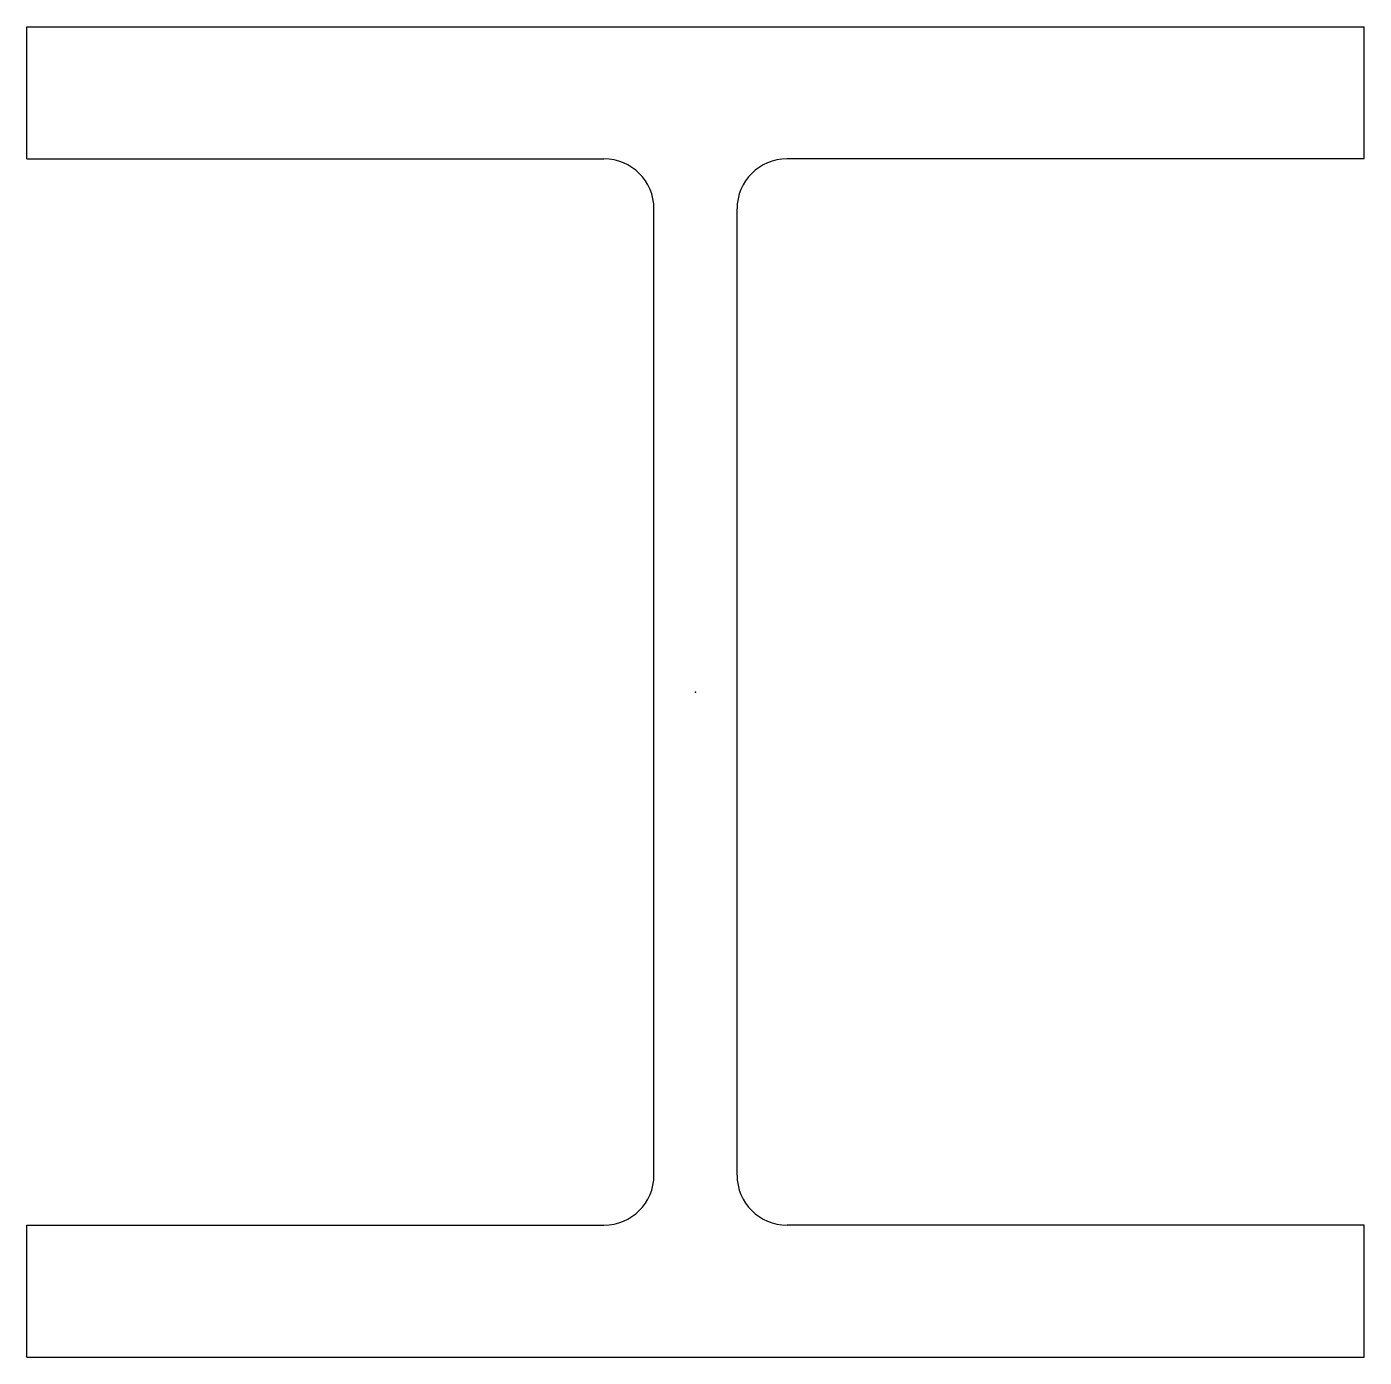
# Model space of a CAD drawing. Header units: millimetres. Extents: x -200 to 200, y -200 to 200.
import ezdxf

# ---------------------------------------------------------------- set-up
doc = ezdxf.new("R2010")
doc.units = ezdxf.units.MM
doc.layers.add('Profile', color=7, linetype='Continuous')

msp = doc.modelspace()

# ---------------------------------------------------------------- linework, layer by layer
at = {"layer": 'Profile'}
for p, q in [((-200.5, 199.5), (200.5, 199.5)), ((-200.5, 159.9), (-200.5, 199.5)), ((200.5, 159.9), (200.5, 199.5)), ((-200.5, 159.9), (-27.45, 159.9)), ((200.5, 159.9), (27.45, 159.9)), ((-12.45, -144.9), (-12.45, 144.9)), ((12.45, -144.9), (12.45, 144.9)), ((-200.5, -199.5), (-200.5, -159.9)), ((-200.5, -159.9), (-27.45, -159.9)), ((200.5, -159.9), (27.45, -159.9)), ((200.5, -199.5), (200.5, -159.9)), ((-200.5, -199.5), (200.5, -199.5))]:
    msp.add_line(p, q, dxfattribs=at)
for centre, start, end in [((-27.45, 144.9), 0, 90), ((27.45, 144.9), 90, 180), ((-27.45, -144.9), 270, 0), ((27.45, -144.9), 180, 270)]:
    msp.add_arc(centre, 15, start, end, dxfattribs=at)
msp.add_point((0, 0), dxfattribs=at)

doc.saveas('drawing.dxf')
